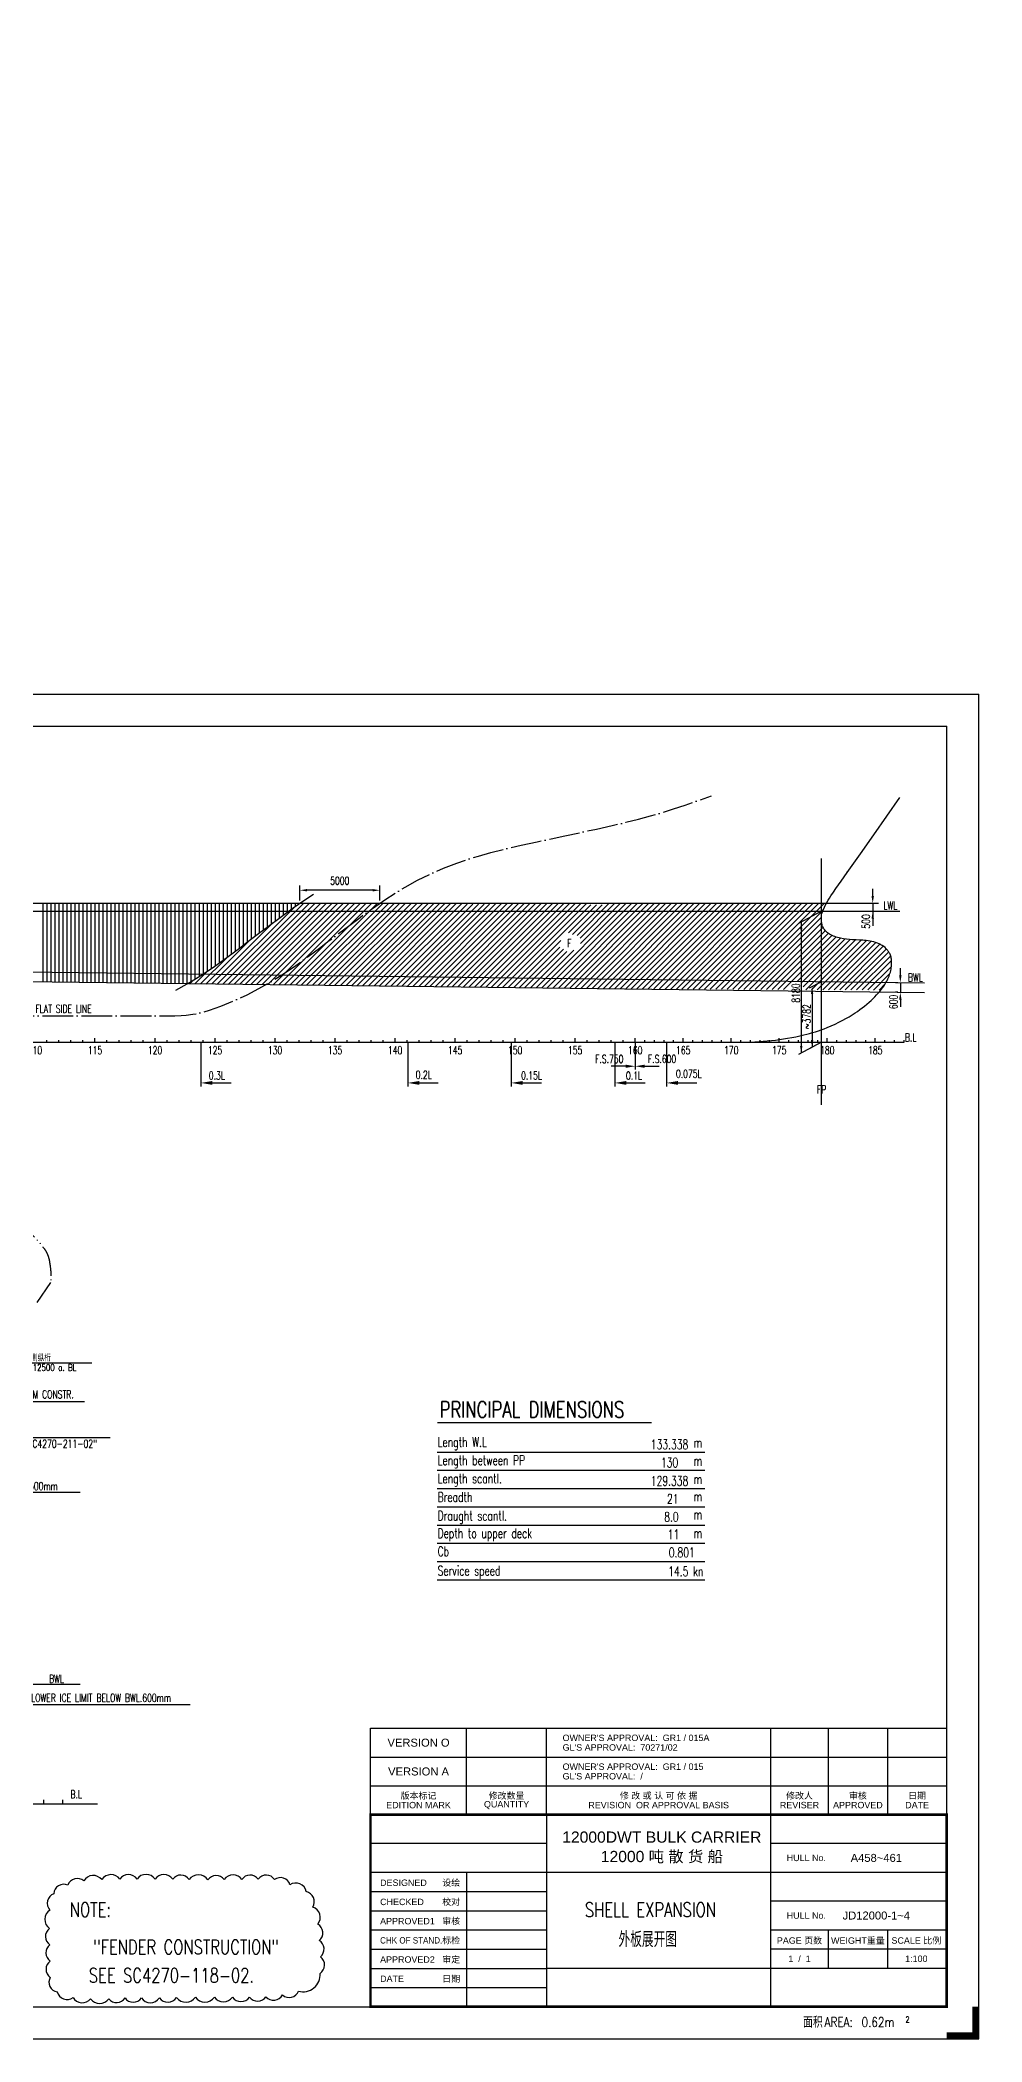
# Model space of a CAD drawing. Extents: x -12185 to 163857, y -7437 to 55100.
# Drawn here: x 134434 to 163857, y -7437 to 55100 of the extents above; entities that cross this region are included whole.
import ezdxf
from ezdxf.enums import TextEntityAlignment as Align

# ---------------------------------------------------------------- set-up
doc = ezdxf.new("R2010")
doc.units = 0
doc.header["$LTSCALE"] = 40
doc.header["$MEASUREMENT"] = 0
doc.linetypes.add('ACAD_ISO04W100', pattern=[30.5, 24, -3, 0.5, -3])
doc.linetypes.add('ACAD_ISO05W100', pattern=[34, 24, -3, 0.5, -3, 0.5, -3])
doc.layers.get('0').update_dxf_attribs({"linetype": 'CONTINUOUS'})
doc.layers.get('DEFPOINTS').update_dxf_attribs({"linetype": 'CONTINUOUS'})
for name, color, linetype in [('01CONTINUOUS', 2, 'CONTINUOUS'), ('1', 2, 'CONTINUOUS'), ('11TEXTE', 4, 'CONTINUOUS'), ('13DIMENSION', 9, 'CONTINUOUS'), ('BANFENG', 6, 'CONTINUOUS'), ('BT_CHI', 7, 'CONTINUOUS'), ('BT_ENG', 7, 'CONTINUOUS'), ('C-CEN', 4, 'ACAD_ISO04W100'), ('C-PH', 4, 'ACAD_ISO05W100'), ('TEXT', 1, 'CONTINUOUS'), ('Y-CON', 2, 'CONTINUOUS')]:
    doc.layers.add(name, color=color, linetype=linetype)
doc.styles.add('CHINESE', font='romand.shx', dxfattribs={"width": 0.8, "height": 800, "bigfont": 'hzdx.shx'})
doc.styles.add('ENGNISH', font='romans.shx', dxfattribs={"width": 0.8, "height": 750})
doc.styles.add('HZDX', font='romans', dxfattribs={"width": 0.8, "bigfont": 'hzdx'})
doc.styles.add('ROMAND', font='romand', dxfattribs={"width": 0.8, "height": 5})
doc.styles.add('ROMANS', font='romans.shx', dxfattribs={"width": 0.7, "height": 250})
doc.styles.add('SWISS721LIGHTBT', font='swissl.ttf')
doc.dimstyles.new('DM-50', dxfattribs={"dimscale": 150, "dimtxt": 250, "dimasz": 1.5, "dimexe": 1, "dimexo": 0.5, "dimgap": 0.5, "dimtad": 0, "dimzin": 12, "dimdsep": 46, "dimtxsty": 'ROMANS', "dimcen": 0.1, "dimclrt": 4, "dimadec": 0, "dimazin": 0, "dimtfac": 1, "dimtofl": 0, "dimtmove": 2, "dimatfit": 3, "dimfxl": 0, "dimtolj": 1, "dimtzin": 12, "dimarcsym": 0})

# ---------------------------------------------------------------- blocks, each defined once
blk = doc.blocks.new('A$C6AEA6868')
at = {"style": 'ROMAND', "width": 0.75}
blk.add_text('SHELL EXPANSION', height=450, dxfattribs=at).set_placement((2274, 0), align=Align.CENTER)
blk = doc.blocks.new('*D3')
at = {"color": 0, "linetype": 'ByBlock', "transparency": 16777216}
for p, q in [((682565, -110615), (682565, -110146)), ((684840, -110296), (682790, -110296)), ((685065, -110615), (685065, -110146))]:
    blk.add_line(p, q, dxfattribs=at)
for points in [[(682790, -110258), (682790, -110333), (682565, -110296)], [(684840, -110258), (684840, -110333), (685065, -110296)]]:
    blk.add_solid(points, dxfattribs=at)
at = {"layer": 'DEFPOINTS', "color": 0, "linetype": 'ByBlock', "transparency": 16777216}
for p in [(682565, -110296), (682565, -110690), (685065, -110690)]:
    blk.add_point(p, dxfattribs=at)
at = {"color": 4, "linetype": 'ByBlock', "transparency": 16777216, "insert": (683815, -109998), "char_height": 250, "attachment_point": 5, "style": 'ROMANS'}
blk.add_mtext('\\A1;5000', dxfattribs=at)
blk = doc.blocks.new('*D4')
at = {"color": 0, "linetype": 'ByBlock', "transparency": 16777216}
for p, q in [((701944, -113184), (701869, -113184)), ((702019, -112959), (702019, -112734)), ((702019, -113184), (702019, -113484)), ((701944, -113484), (701869, -113484)), ((702019, -113709), (702019, -113934))]:
    blk.add_line(p, q, dxfattribs=at)
for points in [[(701982, -112959), (702057, -112959), (702019, -113184)], [(701982, -113709), (702057, -113709), (702019, -113484)]]:
    blk.add_solid(points, dxfattribs=at)
at = {"layer": 'DEFPOINTS', "color": 0, "linetype": 'ByBlock', "transparency": 16777216}
for p in [(702019, -113184), (702019, -113484), (702019, -113484)]:
    blk.add_point(p, dxfattribs=at)
at = {"color": 4, "linetype": 'ByBlock', "transparency": 16777216, "insert": (701804, -113785), "char_height": 250, "attachment_point": 5, "rotation": 90, "style": 'ROMANS'}
blk.add_mtext('\\A1;600', dxfattribs=at)
blk = doc.blocks.new('*D5')
at = {"color": 0, "linetype": 'ByBlock', "transparency": 16777216}
for p, q in [((701157, -110480), (701157, -110255)), ((701082, -110705), (701007, -110705)), ((701082, -110955), (701007, -110955)), ((701157, -110705), (701157, -110955)), ((701157, -111180), (701157, -111405))]:
    blk.add_line(p, q, dxfattribs=at)
for points in [[(701119, -110480), (701194, -110480), (701157, -110705)], [(701119, -111180), (701194, -111180), (701157, -110955)]]:
    blk.add_solid(points, dxfattribs=at)
at = {"layer": 'DEFPOINTS', "color": 0, "linetype": 'ByBlock', "transparency": 16777216}
for p in [(701157, -110705), (701157, -110955), (701157, -110955)]:
    blk.add_point(p, dxfattribs=at)
at = {"color": 4, "linetype": 'ByBlock', "transparency": 16777216, "insert": (700945, -111271), "char_height": 250, "attachment_point": 5, "rotation": 90, "style": 'ROMANS'}
blk.add_mtext('\\A1;500', dxfattribs=at)
blk = doc.blocks.new('TITLE3')
for p, q in [((-12500, 5100), (-18000, 5100)), ((0, 5100), (-5500, 5100)), ((-15000, 4200), (-15000, 0)), ((-18000, 3600), (-12500, 3600)), ((0, 3300), (-5500, 3300)), ((-18000, 3000), (-12500, 3000)), ((-18000, 2400), (-12500, 2400)), ((-18000, 1800), (-12500, 1800)), ((0, 1800), (-5500, 1800)), ((-18000, 1200), (-12500, 1200)), ((-5500, 0), (-5500, 1200)), ((-18000, 600), (-12500, 600))]:
    blk.add_line(p, q)
at = {"const_width": 80}
blk.add_lwpolyline([(-18000, 0), (0, 0), (0, 6000), (-18000, 6000)], close=True, dxfattribs=at)
at = {"const_width": 40}
for points in [[(-12500, 6000), (-12500, 0)], [(-5500, 6000), (-5500, 0)], [(-18000, 4200), (0, 4200)], [(-5500, 2400), (0, 2400)], [(-12500, 1200), (0, 1200)]]:
    blk.add_lwpolyline(points, dxfattribs=at)

msp = doc.modelspace()

# ---------------------------------------------------------------- linework, layer by layer
at = {"color": 2}
for p, q in [((-5892.038, 33663.42), (162757.046, 33663.42)), ((162757.046, -6336.58), (162757.046, 33663.42)), ((-5892.038, -6336.58), (162757.046, -6336.58))]:
    msp.add_line(p, q, dxfattribs=at)
for p, q in [((159667.372, 29120.83), (159655.807, 29132.394)), ((134534.539, 25683.774), (134534.539, 28132.394)), ((134659.539, 25682.23), (134659.539, 28132.394)), ((134784.539, 25680.685), (134784.539, 28132.394)), ((134909.539, 25679.141), (134909.539, 28132.394)), ((135034.539, 25677.597), (135034.539, 28132.394)), ((135159.539, 25676.053), (135159.539, 28132.394)), ((135284.539, 25674.509), (135284.539, 28132.394)), ((135409.539, 25672.964), (135409.539, 28132.394)), ((135534.539, 25671.42), (135534.539, 28132.394)), ((135659.539, 25669.876), (135659.539, 28132.394)), ((135784.539, 25668.332), (135784.539, 28132.394)), ((135909.539, 25666.788), (135909.539, 28132.394)), ((136034.539, 25665.243), (136034.539, 28132.394)), ((136159.539, 25663.699), (136159.539, 28132.394)), ((136284.539, 25662.155), (136284.539, 28132.394)), ((136409.539, 25660.611), (136409.539, 28132.394)), ((136534.539, 25659.067), (136534.539, 28132.394)), ((136659.539, 25657.522), (136659.539, 28132.394)), ((136784.539, 25655.978), (136784.539, 28132.394)), ((136909.539, 25654.434), (136909.539, 28132.394)), ((137034.539, 25652.89), (137034.539, 28132.394)), ((137159.539, 25651.346), (137159.539, 28132.394)), ((137284.539, 25649.801), (137284.539, 28132.394)), ((137409.539, 25648.257), (137409.539, 28132.394)), ((137534.539, 25646.713), (137534.539, 28132.394)), ((137659.539, 25645.169), (137659.539, 28132.394)), ((137784.539, 25643.625), (137784.539, 28132.394)), ((137909.539, 25642.08), (137909.539, 28132.394)), ((138034.539, 25640.536), (138034.539, 28132.394)), ((138159.539, 25638.992), (138159.539, 28132.394)), ((138284.539, 25637.448), (138284.539, 28132.394)), ((138409.539, 25635.904), (138409.539, 28132.394)), ((138534.539, 25634.359), (138534.539, 28132.394)), ((138659.539, 25632.815), (138659.539, 28132.394)), ((138784.539, 25631.271), (138784.539, 28132.394)), ((138909.539, 25629.727), (138909.539, 28132.394)), ((139034.539, 25628.183), (139034.539, 28132.394)), ((139159.539, 25690.773), (139159.539, 28132.394)), ((139284.539, 25768.124), (139284.539, 28132.394)), ((139409.539, 25845.474), (139409.539, 28132.394)), ((139534.539, 25927.107), (139534.539, 28132.394)), ((139659.539, 26011.48), (139659.539, 28132.394)), ((139784.539, 26095.854), (139784.539, 28132.394)), ((139802.973, 25618.69), (141718.472, 27534.19)), ((139909.539, 26183.097), (139909.539, 28132.394)), ((139977.592, 25616.533), (142378.186, 28017.126)), ((140034.539, 26273.349), (140034.539, 28132.394)), ((140152.212, 25614.375), (142670.231, 28132.394)), ((140159.539, 26363.601), (140159.539, 28132.394)), ((140284.539, 26453.853), (140284.539, 28132.394)), ((140313.551, 25598.938), (142847.008, 28132.394)), ((140409.539, 26546.389), (140409.539, 28132.394)), ((140501.451, 25610.061), (143023.784, 28132.394)), ((140534.539, 26639.515), (140534.539, 28132.394)), ((140659.539, 26732.642), (140659.539, 28132.394)), ((140676.07, 25607.904), (143200.561, 28132.394)), ((140784.539, 26827.15), (140784.539, 28132.394)), ((140850.69, 25605.747), (143377.338, 28132.394)), ((140909.539, 26921.691), (140909.539, 28132.394)), ((141025.309, 25603.59), (143554.114, 28132.394)), ((141034.539, 27016.562), (141034.539, 28132.394)), ((141159.539, 27111.727), (141159.539, 28132.394)), ((141199.929, 25601.432), (143730.891, 28132.394)), ((141284.539, 27206.817), (141284.539, 28132.394)), ((141374.548, 25599.275), (143909.608, 28134.334)), ((141409.539, 27301.596), (141409.539, 28132.394)), ((141534.539, 27396.375), (141534.539, 28132.394)), ((141549.168, 25597.118), (144085.303, 28133.253)), ((141659.539, 27490.158), (141659.539, 28132.394)), ((141723.787, 25594.961), (144260.999, 28132.172)), ((141784.539, 27583.551), (141784.539, 28132.394)), ((141898.407, 25592.804), (144436.694, 28131.091)), ((141909.539, 27678.716), (141909.539, 28132.394)), ((142034.539, 27773.806), (142034.539, 28132.394)), ((142073.027, 25590.647), (144612.389, 28130.009)), ((142159.539, 27868.585), (142159.539, 28132.394)), ((142247.646, 25588.489), (144788.085, 28128.928)), ((142284.539, 27963.364), (142284.539, 28132.394)), ((142409.539, 28057.147), (142409.539, 28132.394)), ((142422.266, 25586.332), (144963.78, 28127.847)), ((142596.885, 25584.175), (145139.476, 28126.766)), ((142771.505, 25582.018), (145315.171, 28125.685)), ((142946.124, 25579.861), (145490.867, 28124.603)), ((143120.744, 25577.703), (145666.562, 28123.522)), ((143295.363, 25575.546), (145842.258, 28122.441)), ((143469.983, 25573.389), (146017.953, 28121.36)), ((143644.602, 25571.232), (146193.649, 28120.279)), ((143819.222, 25569.075), (146369.344, 28119.197)), ((143993.841, 25566.918), (146545.04, 28118.116)), ((144168.461, 25564.76), (146720.735, 28117.035)), ((144343.08, 25562.603), (146896.431, 28115.954)), ((144517.7, 25560.446), (147072.126, 28114.873)), ((144692.319, 25558.289), (147247.822, 28113.791)), ((144866.939, 25556.132), (147423.517, 28112.71)), ((145041.558, 25553.975), (147599.213, 28111.629)), ((145216.178, 25551.817), (147774.908, 28110.548)), ((145390.797, 25549.66), (147950.604, 28109.466)), ((145565.417, 25547.503), (148126.299, 28108.385)), ((145740.036, 25545.346), (148301.995, 28107.304)), ((145914.656, 25543.189), (148477.69, 28106.223)), ((146089.275, 25541.032), (148680.638, 28132.394)), ((146263.895, 25538.874), (148857.415, 28132.394)), ((146438.515, 25536.717), (149034.192, 28132.394)), ((146613.134, 25534.56), (149210.969, 28132.394)), ((146787.754, 25532.403), (149387.745, 28132.394)), ((146962.373, 25530.246), (149564.522, 28132.394)), ((147136.993, 25528.088), (149741.299, 28132.394)), ((147311.612, 25525.931), (149918.075, 28132.394)), ((147486.232, 25523.774), (150094.852, 28132.394)), ((147660.851, 25521.617), (150271.629, 28132.394)), ((147835.471, 25519.46), (150448.405, 28132.394)), ((148010.09, 25517.303), (150625.182, 28132.394)), ((148184.71, 25515.145), (150801.959, 28132.394)), ((148359.329, 25512.988), (150978.736, 28132.394)), ((148533.949, 25510.831), (151155.512, 28132.394)), ((148708.568, 25508.674), (151332.289, 28132.394)), ((148883.188, 25506.517), (151509.066, 28132.394)), ((149057.807, 25504.36), (151640.209, 28086.761)), ((150105.524, 25491.416), (152746.502, 28132.394)), ((150280.144, 25489.259), (152923.279, 28132.394)), ((150454.764, 25487.102), (153100.056, 28132.394)), ((150629.383, 25484.945), (153276.833, 28132.394)), ((150804.003, 25482.788), (153453.609, 28132.394)), ((150941.639, 27211.415), (151815.904, 28085.68)), ((150978.622, 25480.631), (153630.386, 28132.394)), ((151068.467, 27161.466), (151991.6, 28084.599)), ((151153.242, 25478.473), (153807.163, 28132.394)), ((151211.192, 27127.414), (152216.172, 28132.394)), ((151306.233, 27045.678), (152392.949, 28132.394)), ((151319.155, 26881.824), (152569.726, 28132.394)), ((151327.861, 25476.316), (153983.939, 28132.394)), ((151502.481, 25474.159), (154160.716, 28132.394)), ((151677.1, 25472.002), (154337.493, 28132.394)), ((151847.963, 25466.088), (154514.269, 28132.394)), ((152023.893, 25465.241), (154691.046, 28132.394)), ((152199.823, 25464.394), (154867.823, 28132.394)), ((152375.753, 25463.548), (155044.599, 28132.394)), ((152551.683, 25462.701), (155221.376, 28132.394)), ((152727.613, 25461.855), (155398.153, 28132.394)), ((152903.543, 25461.008), (155574.93, 28132.394)), ((153079.473, 25460.161), (155751.706, 28132.394)), ((153255.403, 25459.315), (155928.483, 28132.394)), ((153431.333, 25458.468), (156105.26, 28132.394)), ((153607.264, 25457.622), (156282.036, 28132.394)), ((153783.194, 25456.775), (156458.813, 28132.394)), ((153959.124, 25455.929), (156635.59, 28132.394)), ((154135.054, 25455.082), (156812.366, 28132.394)), ((154310.984, 25454.235), (156989.143, 28132.394)), ((154486.914, 25453.389), (157165.92, 28132.394)), ((154662.844, 25452.542), (157342.697, 28132.394)), ((154838.774, 25451.696), (157519.473, 28132.394)), ((155014.704, 25450.849), (157696.25, 28132.394)), ((155190.635, 25450.002), (157873.027, 28132.394)), ((155366.565, 25449.156), (158049.803, 28132.394)), ((155542.495, 25448.309), (158226.58, 28132.394)), ((155718.425, 25447.463), (158403.357, 28132.394)), ((155894.355, 25446.616), (158580.133, 28132.394)), ((156070.285, 25445.769), (158756.91, 28132.394)), ((156246.215, 25444.923), (158933.687, 28132.394)), ((156422.145, 25444.076), (158893.505, 27915.436)), ((156598.075, 25443.23), (158849.718, 27694.873)), ((156774.005, 25442.383), (158849.718, 27518.096)), ((158849.718, 27882.394), (158130.494, 27500.386)), ((158212.454, 27543.918), (158212.454, 23453.918)), ((160445.429, 28132.394), (160445.429, 27652.269)), ((139615.073, 25607.567), (140990.669, 26983.162)), ((149232.427, 25502.202), (150700.574, 26970.35)), ((156949.936, 25441.536), (158892.084, 27383.685)), ((157125.866, 25440.69), (158965.698, 27280.522)), ((157301.796, 25439.843), (159058.317, 27196.364)), ((157477.726, 25438.997), (159168.08, 27129.351)), ((157653.656, 25438.15), (159295.392, 27079.886)), ((158092.449, 25700.167), (159436.686, 27044.403)), ((158243.2, 25674.14), (159587.203, 27018.144)), ((158270.734, 25524.898), (159745.297, 26999.462)), ((158357.376, 25434.764), (159911.62, 26989.007)), ((158533.306, 25433.917), (160081.427, 26982.038)), ((158709.237, 25433.071), (160246.759, 26970.593)), ((158885.167, 25432.224), (160400.539, 26947.596)), ((159061.097, 25431.377), (160540.498, 26910.779)), ((139453.734, 25623.004), (140284.696, 26453.966)), ((149407.046, 25500.045), (150671.718, 26764.716)), ((149581.666, 25497.888), (150781.254, 26697.476)), ((149756.285, 25495.731), (150889.01, 26628.456)), ((149930.905, 25493.574), (151109.881, 26672.55)), ((159237.027, 25430.531), (160665.247, 26858.75)), ((159412.957, 25429.684), (160774.844, 26791.571)), ((159588.887, 25428.838), (160870.263, 26710.213)), ((159764.817, 25427.991), (160948.914, 26612.088)), ((159940.747, 25427.144), (161005.29, 26491.687)), ((160116.677, 25426.298), (161033.296, 26342.916)), ((139104.495, 25627.318), (139181.601, 25704.425)), ((139279.114, 25625.161), (139677.674, 26023.721)), ((158849.718, 25683.394), (158462.551, 25477.754)), ((160292.607, 25425.451), (161029.943, 26162.787)), ((160468.538, 25424.605), (160982.168, 25938.235)), ((160644.468, 25423.758), (160828.065, 25607.355)), ((134650.219, 23792.394), (134650.219, 23854.894)), ((135025.219, 23792.394), (135025.219, 23854.894)), ((135400.219, 23792.394), (135400.219, 23854.894)), ((135775.219, 23792.394), (135775.219, 23854.894)), ((136150.219, 23792.394), (136150.219, 23917.394)), ((136525.219, 23792.394), (136525.219, 23854.894)), ((136900.219, 23792.394), (136900.219, 23854.894)), ((137275.219, 23792.394), (137275.219, 23854.894)), ((137650.219, 23792.394), (137650.219, 23854.894)), ((138025.219, 23792.394), (138025.219, 23917.394)), ((138400.219, 23792.394), (138400.219, 23854.894)), ((138775.219, 23792.394), (138775.219, 23854.894)), ((139150.219, 23792.394), (139150.219, 23854.894)), ((139455.069, 23792.394), (139455.069, 22412.709)), ((139525.219, 23792.394), (139525.219, 23854.894)), ((139900.219, 23792.394), (139900.219, 23917.394)), ((140275.219, 23792.394), (140275.219, 23854.894)), ((140650.219, 23792.394), (140650.219, 23854.894)), ((141025.219, 23792.394), (141025.219, 23854.894)), ((141400.219, 23792.394), (141400.219, 23854.894)), ((141775.219, 23792.394), (141775.219, 23917.394)), ((142150.219, 23792.394), (142150.219, 23854.894)), ((142525.219, 23792.394), (142525.219, 23854.894)), ((142900.219, 23792.394), (142900.219, 23854.894)), ((143275.219, 23792.394), (143275.219, 23854.894)), ((143650.219, 23792.394), (143650.219, 23917.394)), ((144025.219, 23792.394), (144025.219, 23854.894)), ((144400.219, 23792.394), (144400.219, 23854.894)), ((144775.219, 23792.394), (144775.219, 23854.894)), ((145150.219, 23792.394), (145150.219, 23854.894)), ((145525.219, 23792.394), (145525.219, 23917.394)), ((145900.219, 23792.394), (145900.219, 23854.894)), ((145920.119, 23792.394), (145920.119, 22412.709)), ((146275.219, 23792.394), (146275.219, 23854.894)), ((146650.219, 23792.394), (146650.219, 23854.894)), ((147025.219, 23792.394), (147025.219, 23854.894)), ((147400.219, 23792.394), (147400.219, 23917.394)), ((147775.219, 23792.394), (147775.219, 23854.894)), ((148150.219, 23792.394), (148150.219, 23854.894)), ((148525.219, 23792.394), (148525.219, 23854.894)), ((148900.219, 23792.394), (148900.219, 23854.894)), ((149152.644, 23792.394), (149152.644, 22412.709)), ((149275.219, 23792.394), (149275.219, 23917.394)), ((149650.219, 23792.394), (149650.219, 23854.894)), ((150025.219, 23792.394), (150025.219, 23854.894)), ((150400.219, 23792.394), (150400.219, 23854.894)), ((150775.219, 23792.394), (150775.219, 23854.894)), ((151150.219, 23792.394), (151150.219, 23917.394)), ((151525.219, 23792.394), (151525.219, 23854.894)), ((151900.219, 23792.394), (151900.219, 23854.894)), ((152275.219, 23792.394), (152275.219, 23854.894)), ((152385.169, 23792.394), (152385.169, 22412.709)), ((152650.219, 23792.394), (152650.219, 23854.894)), ((153025.219, 23792.394), (153025.219, 23917.394)), ((153325.219, 23792.394), (153325.219, 23854.894)), ((153625.219, 23792.394), (153625.219, 23854.894)), ((153925.219, 23792.394), (153925.219, 23854.894)), ((154001.431, 23792.394), (154001.431, 22412.709)), ((154225.219, 23792.394), (154225.219, 23854.894)), ((154525.219, 23792.394), (154525.219, 23917.394)), ((154825.219, 23792.394), (154825.219, 23854.894)), ((155125.219, 23792.394), (155125.219, 23854.894)), ((155425.219, 23792.394), (155425.219, 23854.894)), ((155725.219, 23792.394), (155725.219, 23854.894)), ((156025.219, 23792.394), (156025.219, 23917.394)), ((156325.219, 23792.394), (156325.219, 23854.894)), ((156625.219, 23792.394), (156625.219, 23854.894)), ((156925.219, 23792.394), (156925.219, 23854.894)), ((157225.219, 23792.394), (157225.219, 23854.894)), ((157525.219, 23792.394), (157525.219, 23917.394)), ((157825.219, 23792.394), (157825.219, 23854.894)), ((158125.219, 23792.394), (158125.219, 23854.894)), ((158849.718, 23792.394), (158126.61, 23408.323)), ((158425.219, 23792.394), (158425.219, 23854.894)), ((158849.718, 23792.394), (158462.551, 23586.754)), ((158725.219, 23792.394), (158725.219, 23854.894)), ((159025.219, 23792.394), (159025.219, 23917.394)), ((159325.219, 23792.394), (159325.219, 23854.894)), ((159625.219, 23792.394), (159625.219, 23854.894)), ((159925.219, 23792.394), (159925.219, 23854.894)), ((160225.219, 23792.394), (160225.219, 23854.894)), ((160525.219, 23792.394), (160525.219, 23917.394)), ((160825.219, 23792.394), (160825.219, 23854.894)), ((161125.219, 23792.394), (161125.219, 23854.894)), ((161425.219, 23792.394), (161425.219, 23854.894)), ((133192.241, 13777.341), (136049.6, 13777.341)), ((132019.4, 12572.494), (135822.177, 12572.494)), ((146843.788, 10991.026), (155197.338, 10991.026)), ((146843.788, 10421.026), (155197.338, 10421.026)), ((130285.847, 9736.223), (135690.562, 9736.223)), ((146843.788, 9851.026), (155197.338, 9851.026)), ((146843.788, 9281.026), (155197.338, 9281.026)), ((146843.788, 8711.026), (155197.338, 8711.026)), ((146843.788, 8141.026), (155197.338, 8141.026)), ((146843.788, 7571.026), (155197.338, 7571.026)), ((146843.788, 7001.026), (155197.338, 7001.026)), ((134174, 3735.8), (135691.01, 3735.8)), ((133895.056, 3110.148), (139122.291, 3110.148)), ((144757.046, 2363.42), (162757.046, 2363.42)), ((144757.046, -336.58), (144757.046, 2363.42)), ((147757.046, -336.58), (147757.046, 2363.42)), ((150257.046, -336.58), (150257.046, 2363.42)), ((157257.046, -336.58), (157257.046, 2363.42)), ((159057.046, 2363.42), (159057.046, -336.58)), ((160907.046, 2363.42), (160907.046, -336.58)), ((144757.046, 1463.42), (162757.046, 1463.42)), ((162757.046, -336.58), (162757.046, 1463.42)), ((124950, 0), (136231.674, 0)), ((134550, 0), (134550, 125)), ((135150, 0), (135150, 125)), ((144757.046, 563.42), (162757.046, 563.42)), ((159057.046, -3936.58), (159057.046, -5136.58)), ((160907.046, -3936.58), (160907.046, -5136.58))]:
    msp.add_line(p, q)
at = {"color": 1}
msp.add_line((125600.219, 26094.144), (162061.828, 25643.713), dxfattribs=at)
at = {"color": 0, "linetype": 'ByBlock'}
for p, q in [((158549.928, 25348.164), (158549.928, 23633.164)), ((139815.069, 22522.506), (140402.095, 22522.506)), ((146280.119, 22522.506), (146867.145, 22522.506)), ((149512.644, 22522.506), (150099.67, 22522.506)), ((152745.169, 22522.506), (153332.195, 22522.506)), ((154361.431, 22522.506), (154948.458, 22522.506))]:
    msp.add_line(p, q, dxfattribs=at)
at = {"ltscale": 0.3}
msp.add_line((132703.86, 11444.717), (136627.397, 11444.717), dxfattribs=at)
at = {"color": 1}
for points in [[(156252.221, 23792.394), (156380.218, 23793.395), (156508.721, 23795.395), (156637.218, 23799.395), (156765.215, 23805.395), (156893.719, 23812.395), (157021.721, 23821.895), (157150.219, 23832.895), (157277.721, 23845.395), (157405.718, 23860.395), (157533.214, 23876.895), (157660.216, 23895.895), (157786.724, 23916.394), (157913.219, 23939.395), (158039.22, 23964.395), (158164.715, 23991.395), (158289.721, 24020.895), (158382.22, 24044.395), (158474.718, 24069.395), (158566.222, 24095.395), (158657.72, 24122.894), (158748.717, 24152.395), (158839.22, 24182.895), (158928.716, 24215.395), (159018.218, 24249.895), (159144.219, 24301.395), (159268.218, 24356.895), (159391.216, 24415.895), (159512.218, 24478.395), (159609.716, 24531.895), (159706.219, 24587.895), (159801.22, 24646.395), (159894.72, 24706.895), (159970.22, 24758.395), (160044.219, 24811.395), (160117.223, 24866.395), (160189.22, 24922.895), (160259.716, 24980.895), (160328.716, 25040.395), (160396.721, 25101.396), (160462.719, 25164.395), (160515.221, 25216.395), (160566.717, 25269.895), (160616.222, 25324.395), (160664.721, 25380.395), (160710.717, 25438.394), (160755.218, 25497.395), (160797.222, 25558.396), (160837.224, 25621.895), (160859.221, 25659.896), (160880.724, 25698.895), (160901.22, 25738.394), (160920.22, 25778.395), (160938.219, 25819.395), (160954.723, 25860.394), (160970.22, 25902.395), (160984.221, 25944.395), (160996.215, 25986.895), (161007.22, 26029.894), (161016.723, 26072.895), (161024.218, 26116.394), (161029.723, 26160.394), (161033.721, 26203.895), (161035.717, 26248.395), (161035.717, 26292.395), (161034.722, 26324.394), (161032.22, 26356.895), (161028.222, 26388.895), (161023.217, 26420.394), (161016.723, 26451.895), (161008.22, 26482.894), (160998.223, 26512.895), (160986.223, 26542.395), (160975.219, 26565.895), (160963.219, 26588.395), (160949.718, 26610.895), (160935.216, 26632.395), (160919.72, 26653.395), (160903.216, 26673.895), (160885.717, 26693.895), (160867.724, 26712.895), (160828.716, 26749.395), (160787.218, 26782.894), (160743.719, 26813.396), (160698.717, 26840.895), (160672.216, 26855.394), (160645.22, 26868.395), (160590.722, 26892.396), (160534.716, 26912.895), (160477.715, 26929.894), (160420.22, 26943.895), (160361.718, 26954.895), (160303.216, 26963.894), (160244.219, 26970.895), (160190.722, 26975.894), (160137.719, 26979.395), (160031.219, 26984.395), (159924.718, 26988.395), (159817.718, 26993.394), (159722.222, 27001.395), (159626.214, 27012.395), (159531.219, 27026.394), (159436.724, 27044.395), (159392.223, 27053.894), (159347.222, 27064.894), (159303.222, 27077.394), (159259.221, 27091.394), (159216.222, 27107.895), (159173.723, 27126.395), (159131.719, 27148.395), (159091.216, 27172.894), (159067.223, 27189.395), (159044.219, 27207.395), (159021.215, 27225.896), (158999.218, 27245.894), (158978.216, 27266.396), (158958.721, 27288.396), (158939.721, 27310.895), (158922.222, 27334.395), (158906.719, 27358.396), (158892.223, 27383.396), (158880.218, 27408.394), (158869.72, 27434.395), (158861.223, 27460.895), (158855.218, 27487.895), (158851.22, 27514.894), (158849.718, 27542.395), (158849.718, 27792.395), (158862.224, 27830.895), (158875.719, 27868.895), (158889.715, 27906.394), (158905.224, 27943.395), (158938.219, 28016.895), (158974.718, 28088.396), (159013.219, 28159.395), (159054.223, 28228.894), (159096.721, 28297.396), (159140.215, 28365.395), (159217.724, 28481.394), (159296.221, 28595.896), (159456.219, 28822.894), (159649.718, 29095.894), (160064.22, 29681.395), (160476.72, 30267.894), (161295.22, 31435.394)], [(125600.219, 27882.394), (161295.22, 27882.394)]]:
    msp.add_lwpolyline(points, dxfattribs=at)
at = {"flags": 128}
msp.add_lwpolyline([(138674.297, 25417.923), (138770.219, 25467.394), (139105.219, 25657.159), (139458.319, 25875.659), (139848.519, 26139.039), (140310.219, 26472.394), (140662.469, 26734.824), (140968.519, 26966.299), (141260.269, 27188.414), (141569.719, 27423.049), (141930.219, 27692.394), (142345.219, 27994.374), (142700.719, 28239.719), (142978.954, 28418.711)], dxfattribs=at)
msp.add_lwpolyline([(143179.717, -5298.602, 0.520567051), (143193.134, -4775.802, 0.520567051), (143152.882, -4266.406, 0.520567051), (143112.629, -3757.011, 0.520567051), (142951.619, -3220.805, 0.520567051), (142750.357, -2738.22, 0.520567051), (142240.492, -2523.738, 0.520567051), (141757.462, -2362.876, 0.520567051), (141247.597, -2349.471, 0.520567051), (140737.732, -2362.876, 0.520567051), (140187.615, -2362.876, 0.520567051), (139677.75, -2376.281, 0.520567051), (139087.38, -2362.876, 0.520567051), (138577.516, -2349.471, 0.520567051), (138027.398, -2349.471, 0.520567051), (137463.863, -2349.471, 0.520567051), (136927.164, -2349.471, 0.520567051), (136363.629, -2362.876, 0.520567051), (135800.094, -2403.091, 0.520567051), (135303.647, -2537.143, 0.520567051), (134860.869, -2805.246, 0.520567051), (134740.112, -3314.641, 0.520567051), (134726.694, -3891.062, 0.520567051), (134740.112, -4400.458, 0.520567051), (134753.529, -4909.853, 0.520567051), (134753.529, -5419.249, 0.520567051), (134968.209, -5875.023, 0.520567051), (135464.657, -6049.29, 0.520567051), (136014.774, -6089.506, 0.520567051), (136578.309, -6089.506, 0.520567051), (137088.174, -6062.695, 0.520567051), (137598.038, -6062.695, 0.520567051), (138161.573, -6062.695, 0.520567051), (138698.273, -6049.29, 0.520567051), (139288.643, -6035.885, 0.520567051), (139879.013, -6035.885, 0.520567051), (140442.547, -6035.885, 0.520567051), (140979.247, -6035.885, 0.520567051), (141489.112, -6022.48, 0.520567051), (142012.394, -5968.859, 0.520567051), (142508.842, -5848.213, 0.520567051), (143179.717, -5298.602)], format="xyb", close=True)
at = {"color": 0, "linetype": 'ByBlock'}
for points in [[(158174.954, 27320.981), (158249.954, 27320.981), (158212.454, 27545.981)], [(158512.428, 25299.164), (158587.428, 25299.164), (158549.928, 25524.164)], [(158512.428, 23858.164), (158587.428, 23858.164), (158549.928, 23633.164)], [(158174.954, 23678.918), (158249.954, 23678.918), (158212.454, 23453.918)], [(139815.069, 22582.506), (139815.069, 22462.506), (139455.069, 22522.506)], [(146280.119, 22582.506), (146280.119, 22462.506), (145920.119, 22522.506)], [(149512.644, 22582.506), (149512.644, 22462.506), (149152.644, 22522.506)], [(152745.169, 22582.506), (152745.169, 22462.506), (152385.169, 22522.506)], [(154361.431, 22582.506), (154361.431, 22462.506), (154001.431, 22522.506)]]:
    msp.add_solid(points, dxfattribs=at)
at = {"layer": '01CONTINUOUS'}
msp.add_lwpolyline([(134343, 15665.58), (134769.61, 16282.951)], dxfattribs=at)
at = {"layer": '1', "color": 7, "linetype": 'Continuous'}
msp.add_line((125600.219, 25794.144), (162061.828, 25343.713), dxfattribs=at)
for points in [[(158849.718, 21835.413), (158849.718, 29535.414)], [(125600.219, 28132.394), (160620.708, 28132.394)], [(92181.719, 23792.394), (161425.219, 23792.394)]]:
    msp.add_lwpolyline(points, dxfattribs=at)
at = {"layer": '13DIMENSION'}
for p, q in [((153025.219, 23792.394), (153025.219, 22942.394)), ((152725.219, 23042.394), (152277.53, 23042.394)), ((153325.219, 23042.394), (153772.908, 23042.394))]:
    msp.add_line(p, q, dxfattribs=at)
for points in [[(152725.219, 23092.394), (152725.219, 22992.394), (153025.219, 23042.394)], [(153325.219, 23092.394), (153325.219, 22992.394), (153025.219, 23042.394)]]:
    msp.add_solid(points, dxfattribs=at)
at = {"layer": 'BANFENG', "color": 232, "flags": 128}
msp.add_lwpolyline([(47960.137, 8650, 0.000005882), (62842.444, 8649.825, 0.000003202), (90178.275, 8650), (91167.825, 8650.013, 0.000002188), (91305.943, 8650.015, 0.000000381), (92100, 8650.034, 0.000034969), (92451.628, 8650.067, 0.000010707), (93600, 8650.28, 0.000126359), (94051.008, 8650.487, 0.000054327), (95100, 8651.348, 0.000362838), (95631.589, 8652.228, 0.000199172), (96600, 8654.919, 0.000716261), (97187.457, 8657.628, 0.000461092), (98100, 8663.983, 0.001039098), (98716.597, 8670.128, 0.000725238), (99600, 8682.049, 0.001337645), (100206.156, 8692.731, 0.006845974), (106950, 8922.019, 0.001859608)], format="xyb", dxfattribs=at)
at = {"layer": 'BT_ENG'}
for p, q in [((-8392.038, 34663.42), (163757.046, 34663.42)), ((163757.046, -7336.58), (163757.046, 34663.42)), ((-8392.038, -7336.58), (163757.046, -7336.58))]:
    msp.add_line(p, q, dxfattribs=at)
at = {"layer": 'BT_ENG', "const_width": 200}
for points in [[(163657.046, -7336.58), (163657.046, -6336.58)], [(163757.046, -7236.58), (162757.046, -7236.58)]]:
    msp.add_lwpolyline(points, dxfattribs=at)
at = {"layer": 'C-CEN', "color": 4, "flags": 128}
for points in [[(138350.219, 24617.394), (138646.069, 24618.384), (138844.519, 24625.144), (139000.219, 24637.394), (139210.919, 24664.929), (139448.669, 24714.034), (139728.169, 24795.219), (140080.219, 24922.394), (140513.969, 25099.324), (140904.169, 25278.604), (141270.219, 25467.394), (141605.219, 25657.159), (141958.319, 25875.659), (142348.519, 26139.039), (142810.219, 26472.394), (143162.469, 26734.824), (143468.519, 26966.299), (143760.269, 27188.414), (144069.719, 27423.049), (144430.219, 27692.394), (144845.219, 27994.374), (145200.719, 28239.719), (145526.719, 28449.439), (145840.219, 28637.394), (146228.219, 28850.794), (146626.219, 29046.794), (147034.719, 29225.594), (147455.219, 29387.394), (147783.719, 29500.894), (148132.719, 29610.544), (148514.219, 29718.094), (148948.219, 29827.844), (149465.219, 29947.394), (149962.219, 30057.044), (150401.719, 30151.294), (150826.719, 30240.944), (151282.219, 30337.394), (151815.219, 30452.394), (152304.719, 30561.644), (152735.219, 30663.344), (153129.219, 30763.244), (153503.219, 30865.344), (153870.219, 30972.394), (154224.719, 31082.044), (154584.219, 31199.944), (154969.219, 31333.344), (155410.219, 31492.394)], [(118650.219, 24617.394), (119142.719, 24617.394), (119635.219, 24617.394), (120127.719, 24617.394), (120620.219, 24617.394), (121112.719, 24617.394), (121605.219, 24617.394), (122097.719, 24617.394), (122590.219, 24617.394), (123082.719, 24617.394), (123575.219, 24617.394), (124067.719, 24617.394), (124560.219, 24617.394), (125052.719, 24617.394), (125545.219, 24617.394), (126037.719, 24617.394), (126530.219, 24617.394), (127022.719, 24617.394), (127515.219, 24617.394), (128007.719, 24617.394), (128500.219, 24617.394), (128992.719, 24617.394), (129485.219, 24617.394), (129977.719, 24617.394), (130470.219, 24617.394), (130962.719, 24617.394), (131455.219, 24617.394), (131947.719, 24617.394), (132440.219, 24617.394), (132932.719, 24617.394), (133425.219, 24617.394), (133917.719, 24617.394), (134410.219, 24617.394), (134902.719, 24617.394), (135395.219, 24617.394), (135887.719, 24617.394), (136380.219, 24617.394), (136872.719, 24617.394), (137365.219, 24617.394), (137857.719, 24617.394), (138350.219, 24617.394)]]:
    msp.add_lwpolyline(points, dxfattribs=at)
at = {"layer": 'C-PH', "flags": 128}
msp.add_lwpolyline([(123150, 18795.757, 0.011951381), (123498.742, 18925.763, 0.016215753), (123750, 19035.913, 0.076796871), (124573.624, 19598.032, -0.196254193), (124950, 19741.678, -0.041936401), (125374.09, 19696.205, 0.022782166), (126150, 19582.838, 0.000880673), (127185.318, 19481.297, 0.00554328), (127350, 19467.279, 0.011446504), (127726.489, 19448.085, 0.005238507), (128550, 19433.615, 0.027447741), (129171.646, 19463.345, -0.029511366), (129750, 19488.615, -0.02774201), (130187.768, 19457.565, -0.015766228), (130950, 19336.269, -0.017524124), (131490.853, 19212.832, -0.014141128), (132150, 19017.777, -0.032491198), (132533.708, 18864.097, -0.014617558), (133350, 18444.154, -0.057436725), (133937.835, 18025.272, -0.04587276), (134550, 17361.862, -0.113675817), (134717.698, 16993.472, -0.064023146), (134769.61, 16282.951)], format="xyb", dxfattribs=at)
at = {"layer": 'Y-CON'}
msp.add_line((146849.581, 11916.779), (153530.049, 11916.779), dxfattribs=at)

# ---------------------------------------------------------------- block references
for name, p in [('TITLE3', (162757.046, -6336.58)), ('A$C6AEA6868', (151225.887, -3529.952))]:
    msp.add_blockref(name, p)

# ---------------------------------------------------------------- texts
at = {"style": 'ROMANS', "width": 0.7}
for s, height, p in [('LWL', 250, (160778.482, 27944.089)), ('F', 250, (150901.52, 26759.577)), ('BWL', 250, (161546.198, 25692.017)), ('FLAT SIDE LINE', 250, (134287.902, 24714.13)), ('REFER TO STEM CONSTR.', 250, (132525.032, 12668.605)), ('Length W.L', 300, (146852.422, 11154.139)), ('133.338', 300, (153513.046, 11080.936)), ('m', 300, (154847.858, 11134.116)), ('Length between PP', 300, (146852.422, 10584.139)), ('130', 300, (153829.111, 10510.936)), ('m', 300, (154847.858, 10564.116)), ('UPPER ICE LIMIT ABOVE LWL. 500mm', 250, (130557.151, 9802.311, -8571.814)), ('Length scantl.', 300, (146852.422, 10014.139)), ('129.338', 300, (153513.046, 9940.936)), ('m', 300, (154847.858, 9994.116)), ('Breadth', 300, (146852.422, 9433.988)), ('21', 300, (154019.182, 9379.085)), ('m', 300, (154847.858, 9452.847)), ('Draught scantl.', 300, (146852.422, 8853.836)), ('8.0', 300, (153930.371, 8817.235)), ('m', 300, (154847.858, 8888.515)), ('Depth to upper deck', 300, (146852.422, 8304.837)), ('11', 300, (154041.924, 8268.235)), ('m', 300, (154847.858, 8305.882)), ('Cb', 300, (146852.422, 7737.36)), (' 0.801', 300, (153930.371, 7706.234)), ('Service speed', 300, (146852.422, 7133.059)), ('14.5 kn', 300, (154057.937, 7114.758)), ('BWL', 250, (134715.307, 3784.516)), ('LOWER ICE LIMIT BELOW BWL.600mm', 250, (134154.056, 3187.268, -8571.814))]:
    msp.add_text(s, height=height, dxfattribs=at).set_placement(p)
at = {"color": 2, "style": 'ROMANS', "width": 0.75}
msp.add_text('PRINCIPAL DIMENSIONS', height=500, dxfattribs=at).set_placement((146915.905, 12070.031))
at = {"style": 'SWISS721LIGHTBT'}
for s, height, p in [('VERSION O', 250, (146257.046, 1913.42)), ('VERSION A', 250, (146257.046, 1013.42)), ('EDITION MARK', 200, (146257.046, -36.58)), ('版本标记', 200, (146257.046, 263.42)), ('QUANTITY', 200, (149007.046, -36.58)), ('修改数量', 200, (149007.046, 263.42)), ('REVISION  OR APPROVAL BASIS', 200, (153757.046, -36.58)), ('修 改 或 认 可 依 据', 200, (153757.046, 263.42)), ('REVISER', 200, (158157.046, -36.58)), ('修改人', 200, (158157.046, 263.42)), ('APPROVED', 200, (159982.046, -36.58)), ('审核', 200, (159982.046, 263.42)), ('DATE', 200, (161832.046, -36.58)), ('日期', 200, (161832.046, 263.42)), ('12000DWT BULK CARRIER', 350, (153857.046, -1036.58)), ('12000 吨 散 货 船', 350, (153857.046, -1636.58)), ('A458~461', 250, (160557.046, -1686.58)), ('JD12000-1~4', 250, (160557.046, -3486.58)), ('PAGE 页数', 200, (158157.046, -4261.58)), ('WEIGHT重量', 200, (159982.046, -4261.58)), ('SCALE 比例', 200, (161807.046, -4261.58)), ('1  /  1', 200, (158157.046, -4836.58)), ('1:100', 200, (161807.046, -4836.58))]:
    msp.add_text(s, height=height, dxfattribs=at).set_placement(p, align=Align.MIDDLE)
for s, p in [("OWNER'S APPROVAL:  GR1 / 015A", (150757.046, 2063.42)), ("OWNER'S APPROVAL:  GR1 / 015", (150757.046, 1163.42)), ("GL'S APPROVAL:  70271/02", (150757.046, 1763.42)), ("GL'S APPROVAL:  /", (150757.046, 863.42)), ('HULL No.', (157757.046, -1686.58)), ('DESIGNED', (145057.046, -2461.58)), ('CHECKED', (145057.046, -3061.58)), ('APPROVED1', (145057.046, -3661.58)), ('HULL No.', (157757.046, -3486.58)), ('APPROVED2', (145057.046, -4861.58)), ('DATE', (145057.046, -5461.58))]:
    msp.add_text(s, height=200, dxfattribs=at).set_placement(p, align=Align.MIDDLE_LEFT)
for s, p in [('设绘', (147557.046, -2461.58)), ('校对', (147557.046, -3061.58)), ('审核', (147557.046, -3661.58)), ('标检', (147557.046, -4261.58)), ('审定', (147557.046, -4861.58)), ('日期', (147557.046, -5461.58))]:
    msp.add_text(s, height=200, dxfattribs=at).set_placement(p, align=Align.MIDDLE_RIGHT)
at = {"style": 'ROMAND', "width": 0.75}
for s, p in [('NOTE:', (136006.218, -3529.952)), ('"FENDER CONSTRUCTION" ', (139108.222, -4696.63)), ('SEE SC4270-118-02.', (138537.453, -5579.522))]:
    msp.add_text(s, height=450, dxfattribs=at).set_placement(p, align=Align.CENTER)
at = {"style": 'SWISS721LIGHTBT', "width": 0.9}
msp.add_text('CHK OF STAND.', height=200, dxfattribs=at).set_placement((145057.046, -4261.58), align=Align.MIDDLE_LEFT)
at = {"color": 4, "linetype": 'ByBlock', "char_height": 250, "attachment_point": 5, "rotation": 90, "style": 'ROMANS'}
for s, insert in [('8180', (158042.837, 25329.441)), ('~3782', (158380.31, 24590.415))]:
    msp.add_mtext(s, dxfattribs=dict(at, insert=insert))
at = {"layer": '11TEXTE', "style": 'ROMANS', "width": 0.7}
for s, p in [('B.L', (161631.594, 23942.563)), ('110', (134275.219, 23542.394)), ('115', (136150.219, 23542.394)), ('120', (138025.219, 23542.394)), ('125', (139900.219, 23542.394)), ('130', (141775.219, 23542.394)), ('135', (143650.219, 23542.394)), ('140', (145525.219, 23542.394)), ('145', (147400.219, 23542.394)), ('150', (149275.219, 23542.394)), ('155', (151150.219, 23542.394)), ('F.S.750', (152214.708, 23269.418)), ('160', (153025.219, 23542.394)), ('F.S.600', (153864.215, 23270.599)), ('165', (154525.219, 23542.394)), ('170', (156025.219, 23542.394)), ('175', (157525.219, 23542.394)), ('180', (159025.219, 23542.394)), ('185', (160525.219, 23542.394)), ('0.3L', (139957.285, 22751.291)), ('0.2L', (146419.653, 22776.895)), ('0.15L', (149787.665, 22754.717)), ('0.1L', (152986.557, 22749.78)), ('0.075L', (154698.983, 22808.095)), ('FP', (158850.219, 22317.394)), ('B.L', (135562.749, 300.336))]:
    msp.add_text(s, height=250, dxfattribs=at).set_placement(p, align=Align.MIDDLE)
at = {"layer": '11TEXTE', "style": 'HZDX', "width": 0.8}
msp.add_text('舷侧纵桁', height=200, dxfattribs=at).set_placement((134357.025, 13825.639), align=Align.CENTER)
msp.add_text('12500 a. BL', height=200, dxfattribs=at).set_placement((135570.007, 13532.606), align=Align.RIGHT)
at = {"layer": 'BT_CHI', "style": 'CHINESE', "width": 0.8}
msp.add_text('外板展开图', height=480, dxfattribs=at).set_placement((153417.47, -4473.97), align=Align.CENTER)
msp.add_text('面积', height=350, dxfattribs=at).set_placement((158267.662, -6992.426, -571.429))
at = {"layer": 'BT_ENG', "style": 'ENGNISH', "width": 0.8}
for s, height, p in [('AREA:', 300, (158940.075, -6967.215, -500)), ('0.62m', 300, (160093.361, -6967.215, -500)), ('2', 180, (161467.173, -6824.14, -300))]:
    msp.add_text(s, height=height, dxfattribs=at).set_placement(p)
at = {"layer": 'TEXT', "style": 'ROMANS', "width": 0.7}
msp.add_text('SEE DWG. "SC4270-211-02"', height=250, dxfattribs=at).set_placement((132679.601, 11127.103))

# ---------------------------------------------------------------- dimensions: what is measured, and where the dimension line sits
dim = msp.add_linear_dim(base=(142546.699, 28541.328), p1=(145046.699, 28146.985), p2=(142546.699, 28146.985), text='5000', dimstyle='DM-50', override={"dimscale": 150, "dimtxt": 250, "dimasz": 1.5, "dimexo": 0.5, "dimgap": 0.5, "dimtad": 0, "dimdec": 2, "dimzin": 12, "dimcen": 0.1, "dimclrt": 4, "dimtfac": 1, "dimtdec": 2, "dimtofl": 0})
dim.commit()
dim.dimension.update_dxf_attribs({"geometry": '*D3', "text_midpoint": (143796.699, 28839.134), "dimtype": 128, "insert": (-540018.694, 138836.912)})
for base, p1, p2, text, picture, middle in [((160445.429, 27882.394), (160445.429, 28132.394), (160445.429, 27882.394), '500', '*D5', (160233.712, 27566.124)), ((161307.663, 25353.03), (161307.663, 25653.03), (161307.663, 25353.03), '600', '*D4', (161092.904, 25051.704))]:
    dim = msp.add_linear_dim(base=base, p1=p1, p2=p2, angle=90, text=text, dimstyle='DM-50', override={"dimscale": 150, "dimtxt": 250, "dimasz": 1.5, "dimexo": 0.5, "dimgap": 0.5, "dimtad": 0, "dimdec": 2, "dimzin": 12, "dimcen": 0.1, "dimclrt": 4, "dimtfac": 1, "dimtdec": 2, "dimtofl": 0})
    dim.commit()
    dim.dimension.update_dxf_attribs({"geometry": picture, "text_midpoint": middle, "dimtype": 128, "insert": (-540711.508, 138836.912)})

doc.saveas('drawing.dxf')
